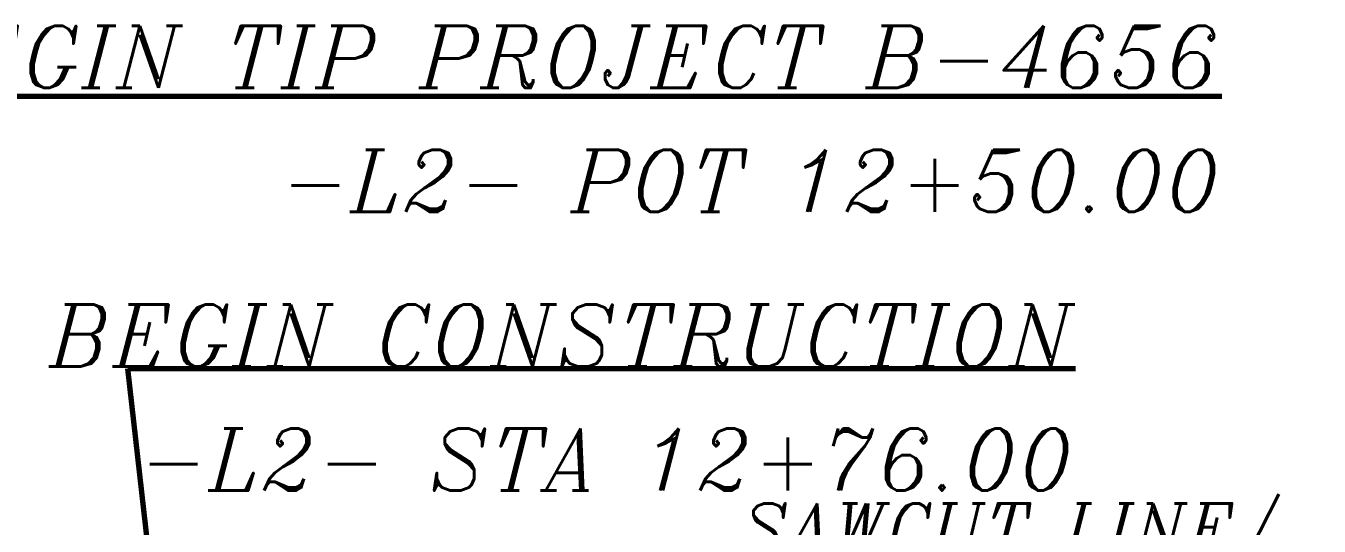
# Model space of a CAD drawing. Extents: x 2081963 to 2085386, y 738291 to 742228.
# Drawn here: x 2082282 to 2082464.4, y 741315.9 to 741386.5 of the extents above; entities that cross this region are included whole.
import ezdxf

# ---------------------------------------------------------------- set-up
doc = ezdxf.new("R2010")
doc.units = 0
doc.header["$MEASUREMENT"] = 0
doc.layers.add('Prop DSN Text', color=7, linetype='Continuous', lineweight=30)
doc.layers.add('Prop Horizontal Alignment Station Label', color=2, linetype='Continuous', lineweight=40)
doc.styles.add('Style-ITALICS', font='ITALICS.shx')

msp = doc.modelspace()

# ---------------------------------------------------------------- linework, layer by layer
at = {"layer": 'Prop Horizontal Alignment Station Label', "color": 2, "linetype": 'Continuous', "lineweight": 70}
for p, q in [((2082265.79, 741376.6), (2082450.69, 741376.6)), ((2082310.54, 741213.89), (2082296.36, 741338.16)), ((2082296.36, 741338.16), (2082430.06, 741338.16))]:
    msp.add_line(p, q, dxfattribs=at)

# ---------------------------------------------------------------- texts
at = {"layer": 'Prop DSN Text', "insert": (2082421.07, 741310.37), "char_height": 7, "attachment_point": 5, "line_spacing_factor": 0.9, "style": 'Style-ITALICS'}
msp.add_mtext('SAWCUT LINE/\\PLIMIT OF PAVING', dxfattribs=at)
at = {"layer": 'Prop Horizontal Alignment Station Label', "color": 2, "linetype": 'Continuous', "lineweight": 70, "char_height": 8.75, "attachment_point": 9, "line_spacing_factor": 1.2, "style": 'Style-ITALICS'}
for s, insert in [('BEGIN TIP PROJECT B-4656\\P-L2- POT 12+50.00', (2082450.69, 741360.26)), ('BEGIN CONSTRUCTION\\P-L2- STA 12+76.00', (2082429.97, 741320.94))]:
    msp.add_mtext(s, dxfattribs=dict(at, insert=insert))

doc.saveas('drawing.dxf')
